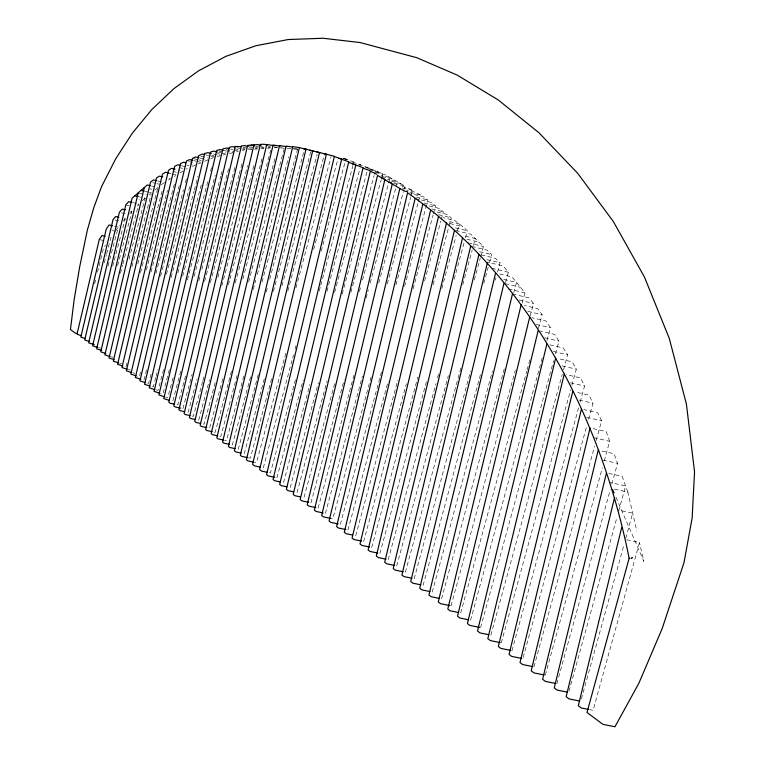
<?xml version="1.0" encoding="UTF-8"?>
<svg xmlns="http://www.w3.org/2000/svg" width="765" height="765" viewBox="0 0 765 765"><rect width="100%" height="100%" fill="white"/><g stroke="black" fill="none" stroke-linecap="round" stroke-linejoin="round"><path stroke-width="0.57" stroke-dasharray="3.83 2.87" d="M94.65 283.815L95.797 279.196M97.518 272.273L103.533 248.032L105.484 245.269M104.212 262.921L106.335 254.869M106.631 253.722L110.877 237.638L112.149 235.83M108.028 266.057L118.307 227.129L113.669 226.038M112.732 266.086L113.947 261.467M114.253 260.32L125.221 218.79L122.037 218.035M117.628 265.618L131.934 211.436L128.673 210.662M120.449 273.172L122.582 265.101M122.888 263.944L138.733 203.987L136.476 206.454M129.046 259.134L145.159 198.192L139.45 196.835M132.02 266.612L151.212 194.042M137.805 263.724L157.647 188.668M140.521 272.617L162.524 189.49M146.354 270.007L167.449 190.342M125.957 366.731L127.181 362.113M151.04 272.015L174.898 181.917M155.945 273.421L179.689 183.763M160.545 276.232L183.504 189.596M185.34 182.663L186.564 178.044M140.578 371.991L139.354 376.59L137.231 376.122M166.474 274.291L190.246 184.642M143.944 379.956L147.301 367.305M171.102 277.571L193.985 191.288M194.291 190.131L197.953 176.333M151.03 374.161L148.592 383.38L146.44 382.902M177.929 272.799L201.769 182.95M155.744 377.614L153.296 386.841L151.135 386.363M156.05 376.457L157.886 369.533M182.692 276.089L208.424 179.182M210.566 171.102L211.484 167.64M163.567 369.648L158.068 390.351L155.897 389.873M187.396 279.923L215.195 175.252M169.333 369.705L162.907 393.908L160.717 393.43M194.138 276.366L220.769 176.113M221.075 174.956L221.993 171.503M173.024 377.881L167.803 397.513L165.603 397.025M198.804 280.889L200.344 275.113M201.874 269.337L228.582 168.874M180.741 371.216L172.775 401.166L170.557 400.678M204.638 281.357L235.276 166.158M185.493 376.026L177.815 404.876L175.587 404.389M210.365 282.553L238.919 175.223M239.225 174.066L241.989 163.681M182.921 408.634L192.13 374.066M217.891 277.274L247.64 165.508M188.104 412.45L196.997 379.077M221.821 285.861L254.305 163.873M202.591 381.668L193.363 416.313L191.087 415.816M202.897 380.521L203.825 377.059M228.439 284.685L229.663 280.067M229.969 278.909L261.965 158.833M198.69 420.234L209.457 379.851M235.295 282.945L270.657 150.275M215.166 382.73L204.102 424.212L201.797 423.705M242.821 279.015L275.4 156.873M222.806 378.694L209.581 428.247L207.267 427.74M248.635 281.893L283.997 149.366M231.46 371.245L215.147 432.34L213.11 431.89M253.311 289.409L255.768 280.181M257.308 274.425L288.701 156.854M237.121 375.376L220.798 436.49L218.742 436.04M262.07 281.969L297.499 149.357L293.138 148.286M243.796 376.093L226.526 440.707L224.451 440.257M266.306 291.867L267.234 288.405M269.701 279.168L304.241 149.94M250.557 376.858L232.34 444.981L230.255 444.532M273.411 291.408L310.772 151.69M263.313 467.769L293.502 354.884M295.041 349.127L295.969 345.675M321.224 251.216L345.866 159.072L353.879 162.017L350.647 161.214M258.274 374.458L238.25 449.323L236.146 448.873M282.008 285.766L317.14 154.454M244.236 453.731L264.929 376.447M287.783 291.082L324.217 154.97M271.594 378.79L250.318 458.206L248.195 457.747M295.95 287.86L331.092 156.653M285.852 353.22L256.495 462.749L254.353 462.29M313.669 249.447L337.767 159.512M295.462 379.698L270.428 473L268.247 472.531M319.263 291.016L320.497 286.406M320.812 285.259L352.952 165.47M276.92 477.771L303.179 379.995M326.961 291.417L360.009 168.338M283.519 482.619L309.854 384.604M334.64 292.345L367.171 171.264M290.212 487.554L318.393 382.73M342.242 294.028L374.142 175.376M374.448 174.229L375.376 170.767L369.878 169.419M297.021 492.555L327.057 380.932M350.886 292.316L381.228 179.536M381.534 178.388L382.777 173.779L363.872 166.082L356.251 164.207M334.63 383.647L303.944 497.652L301.687 497.164M359.426 291.522L360.975 285.766M362.524 280.009L390.112 177.518L381.209 175.328M310.973 502.825L344.145 379.689M366.148 297.987L368.319 289.935M370.174 283.031L395.907 187.521M396.213 186.364L397.456 181.764L387.377 179.287M318.125 508.075L353.899 375.357M378.78 283.021L403.356 191.852M403.671 190.695L404.915 186.077L385.723 174.984L376.839 172.794M325.393 513.43L362.409 376.17M387.3 283.892L410.633 197.389M410.939 196.232L412.498 190.466L408.08 187.913L400.181 185.971M371.054 377.069L332.785 518.861L330.451 518.364M395.945 284.838L418.034 202.993M418.34 201.845L420.215 194.922L415.73 192.331L406.655 190.112M340.301 524.388L381.62 371.379M404.618 286.244L427.922 199.952L423.514 196.835L410.968 193.755M347.941 530.011L388.171 381.18M413.11 288.883L433.067 215.042M433.382 213.884L435.562 205.804L431.154 202.438L416.265 198.795M355.725 535.73L397.819 380.09M424.632 280.937L440.841 220.989M441.156 219.832L443.337 211.762L438.88 208.348L423.934 204.695M363.633 541.553L406.349 383.714M433.162 284.637L448.759 227.033M449.065 225.885L451.254 217.815L446.741 214.363L435.189 211.551M371.685 547.472L417.833 377.097M441.835 288.453L456.179 235.496M457.432 230.887L459.296 223.982L447.362 221.075M379.88 553.497L426.421 381.773M454.228 279.196L464.221 242.314M465.474 237.705L467.348 230.791L464.345 227.846L454.735 220.483L443.136 217.662M388.218 559.636L435.974 383.571M437.532 377.824L438.785 373.215M462.815 284.609L472.177 250.088M473.43 245.489L475.304 238.584L463.294 235.677M396.71 565.88L448.347 375.644M474.319 279.952L480.267 258.054M480.583 256.897L483.404 246.521L470.848 234.214L455.586 230.514M405.354 572.239L461.008 367.382M483.824 283.375L488.204 267.262M489.457 262.653L491.646 254.602L487.095 250.145L471.756 246.445M414.152 578.713L470.571 371.197M495.338 280.124L495.969 277.819M497.537 272.053L500.042 262.825L495.443 258.321L480.066 254.621M423.122 585.302L481.061 372.373M505.493 282.601L508.314 272.235L503.265 265.991L487.85 262.29M432.254 592.024L492.431 371.073M513.745 292.813L516.566 282.457L502.232 279.034M441.558 598.871L504.9 366.492M522.141 303.227L524.972 292.871L512.129 276.968L496.705 273.277M451.044 605.842L515.342 370.155M530.078 316.127L533.53 303.476L529.036 297.901L513.583 294.238M460.712 612.956L526.741 371.13M527.056 369.983L529.887 359.617M538.378 328.52L542.146 314.702L537.728 308.668L524.474 305.531M470.561 620.205L542.299 357.724M547.013 340.454L550.475 327.793L546.21 321.09L531.876 317.704M480.611 627.596L553.621 360.697M555.505 353.793L558.966 341.142L554.682 334.41L540.377 331.044M490.853 635.132L562.275 374.276M563.537 369.686L567.63 354.75L563.327 347.989L549.04 344.652M501.305 642.82L570.633 389.863M571.895 385.264L576.303 369.17L572.134 361.835L558.976 358.775M511.976 650.661L578.569 407.888M580.147 402.132L584.565 386.029L580.606 377.939L566.406 374.659M523.164 657.518L586.994 425.091M588.572 419.335L592.99 403.222L589.04 395.151L576.236 392.216M533.96 666.831L594.635 446.072M596.222 440.324L601.596 420.769L597.637 412.708L583.752 409.543M545.292 675.17L602.361 467.788M604.264 460.874L609.648 441.281L606.176 431.575L592.378 428.448M556.872 683.681L610.279 489.772M611.866 484.035L617.556 463.38L614.113 453.76L598.192 450.193M569.007 691.235L617.078 516.901M618.656 511.163L625.617 485.928L609.944 482.466M581.4 698.971L623.829 545.273M625.732 538.388L632.693 513.152L618.378 510.026M626.688 539.746L639.483 542.509L593.105 710.341L589.901 709.7M115.343 231.317L119.503 225.426M123.155 221.047L125.221 218.79M129.773 213.798L131.934 211.436M145.159 198.192L142.309 200.564L138.914 199.761M149.299 194.731L150.782 193.507M154.903 190.064L157.953 187.511L155.821 187.004M161.319 184.709L164.351 182.558L157.81 180.989M168.482 180.033L170.499 178.8L166.062 177.729M174.391 176.409L175.95 175.462M179.842 173.081L183.045 171.121L178.455 170.012M186.144 169.218L187.435 168.434M632.55 557.465L630.876 558.527L632.808 557.895M192.244 166.426L195.429 165.097L190.055 163.796M198.345 163.882L200.526 162.974M204.542 161.3L207.879 159.914L204.571 159.101M210.815 158.69L213.387 157.619M631.297 558.66L632.32 557.781L631.297 557.8M217.05 156.5L220.387 155.697L212.45 153.765M223.189 155.027L225.455 154.492M229.404 153.545L232.876 152.713L227.559 151.413M236.595 151.824L238.364 151.393M242.094 150.504L244.561 149.921M248.395 149.634L251.934 149.376L248.635 148.563M254.678 149.175L257.384 148.974M261.056 148.706L263.82 148.506M267.521 148.238L270.332 148.028M274.08 147.76L276.767 147.559M280.573 147.894L284.312 148.219L280.832 147.358M287.047 148.448L290.853 148.783L288.692 148.247M293.626 149.022L297.499 149.357M614.419 489.112L627.816 492.067L636.843 531.082M119.531 363.069L121.606 363.528M608.711 473.411L622.213 476.413L627.816 492.067M128.271 369.514L130.366 369.973M132.728 372.794L134.831 373.263M602.839 460.09L617.556 463.38M98.647 347.673L100.655 348.123M111.021 356.796L113.067 357.245M593.63 437.676L609.648 441.281M586.583 417.365L601.596 420.769M579.067 400.038L592.99 403.222M570.403 382.768L584.565 386.029M553.353 351.422L567.63 354.75M562.074 365.871L576.303 369.17M111.92 230.514L114.195 231.049M544.67 337.795L558.966 341.142M99.259 239.531L105.876 241.08M121.53 212.804L126.904 214.076M527.793 311.317L542.146 314.702M115.133 220.071L120.363 221.315M536.15 324.427L550.475 327.793M508.419 288.931L524.972 292.871M133.148 202.658L136.495 203.461M125.795 204.924L129.103 205.709M519.186 300.071L533.53 303.476M151.537 185.971L154.75 186.746M491.79 268.276L508.314 272.235M149.605 188.792L151.728 189.299M145.226 191.384L148.372 192.139M149.414 192.388L151.518 192.885M139.335 193.143L146.258 194.798M505.063 283.662L520.506 287.344M173.014 171.427L176.428 172.259M468.084 242.821L483.404 246.521M168.835 173.072L171.092 173.617M172.221 173.894L175.606 174.707M479.579 251.695L491.646 254.602M486.836 259.66L500.042 262.825M152.675 182.634L155.917 183.409M156.997 183.667L159.158 184.183M200.153 158.03L203.461 158.833M193.574 158.632L197.963 159.703M199.053 159.971L201.252 160.507M193.985 160.669L196.165 161.195M197.255 161.463L200.526 162.257M449.83 223.543L462.863 226.717M188.611 161.52L195.104 163.098M455.376 227.884L467.348 230.791M186.909 165.135L189.041 165.651M181.907 165.852L188.267 167.392M179.201 167.545L182.672 168.386M466.88 239.196L478.9 242.103M236.949 147.693L241.31 148.764M242.4 149.032L244.58 149.567M234.511 148.649L238.843 149.71M409.973 192.417L420.215 194.922M230.638 149.07L232.79 149.605M233.87 149.864L239.254 151.183M226.067 149.672L234.635 151.776M416.485 197.16L427.922 199.952M223.294 150.361L226.488 151.145M219.01 151.001L225.933 152.694M218.551 152.254L220.846 152.809M221.993 153.096L225.446 153.937M424.087 203.002L435.562 205.804M217.48 153.641L219.765 154.195M211.417 155.123L213.674 155.668M431.814 208.95L443.337 211.762M205.775 154.855L210.26 155.955M211.379 156.232L214.745 157.045M200.803 156.251L207.478 157.877M438.517 214.716L451.254 217.815M343.045 158.345L347.664 159.483M344.766 159.082L347.08 159.646M352.445 162.123L360.937 164.886L356.595 163.815M294.831 148.257L297.011 148.792M364.819 166.999L368.099 167.803M366.703 167.946L371.092 169.027M369.6 169.84L378.426 172.01M274.415 146.804L277.858 147.655M375.022 171.876L382.777 173.779M268.372 146.354L270.657 146.918M267.865 147.129L270.141 147.683M260.741 146.574L264.126 147.406M381.993 176.533L393.153 179.278M255.74 146.23L260.234 147.339M261.362 147.616L263.609 148.161M255.462 147.339L257.7 147.884M391.575 181.353L400.554 183.562M249.39 146.727L253.837 147.817M254.955 148.094L257.174 148.639M249.151 147.817L251.36 148.362M393.659 183.313L404.915 186.077M243.127 147.215L247.535 148.295M242.916 148.295L245.106 148.831M402.314 187.961L412.498 190.466M343.571 158.498L345.866 159.072M615.968 497.317L643.862 561.405L639.483 542.509"/><path stroke-width="1.15" d="M138.178 192.866L100.751 351.833L105.828 353.487M144.308 187.521L104.882 354.893L109.997 356.567M253.961 144.901L189.376 417.518L190.676 418.484L195.257 419.478M305.981 149.242L234.31 450.815L235.773 451.905L241.061 453.043M312.675 150.887L240.306 455.261L241.797 456.37L247.124 457.518M319.474 152.551L246.407 459.775L247.917 460.903L253.282 462.06M235.094 448.644L229.844 447.506L228.4 446.435L299.383 147.626L326.387 154.243L252.593 464.365L254.668 465.904L260.071 467.061M341.63 159.455L266.545 474.711L268.142 475.887L274.721 477.303M355.754 165.24L279.665 484.427L281.31 485.641L286.875 486.836M370.327 171.236L293.205 494.458L294.898 495.72L300.549 496.925M384.843 179.698L307.195 504.833L308.945 506.124L315.83 507.587M392.282 184.03L314.358 510.14L316.146 511.46L323.079 512.933M399.846 188.439L321.654 515.543L323.461 516.882L330.451 518.364M415.118 198.508L336.6 526.626L338.474 528.013L345.837 529.571M422.777 204.418L344.269 532.306L346.182 533.721L352.541 535.06M430.571 210.423L352.072 538.091L354.013 539.526L361.491 541.104M438.498 216.533L360.009 543.972L361.988 545.435L369.524 547.023M446.569 222.749L368.089 549.959L370.097 551.45L377.7 553.047M454.496 230.246L376.313 556.059L378.359 557.57L386.029 559.177M462.509 238.144L384.69 562.265L386.774 563.805L394.501 565.421M470.666 246.177L393.21 568.577L395.333 570.154L403.126 571.771M478.966 254.363L401.893 575.012L404.054 576.609L411.905 578.244M487.391 262.825L410.738 581.563L412.937 583.198L420.855 584.833M495.605 273.019L419.736 588.237L421.984 589.901L429.968 591.555M503.963 283.394L428.916 595.036L431.202 596.729L439.253 598.393M512.483 293.97L438.269 601.969L440.592 603.69L449.877 605.603M521.166 304.747L447.802 609.036L450.174 610.795L458.598 612.526M529.667 317.188L457.518 616.236L459.937 618.024L468.438 619.765M538.168 330.528L467.415 623.571L469.882 625.407L479.54 627.377M546.841 344.135L477.523 631.058L480.038 632.923L488.692 634.692M555.686 358.01L487.821 638.698L490.394 640.601L500.214 642.6M564.226 374.161L498.34 646.492L500.96 648.424L510.867 650.441M572.746 391.412L509.06 654.438L511.737 656.418L521.74 658.435M581.438 409.017L520.009 662.547L522.734 664.575L532.832 666.602M590.083 427.931L531.187 670.828L533.97 672.894L544.164 674.94M598.192 450.193L542.595 679.291L545.435 681.395L555.725 683.461M606.463 472.913L554.252 687.926L557.149 690.078L567.534 692.153M614.448 498.034L566.148 696.743L569.122 698.942L579.602 701.027M621.61 527.774L578.311 705.76L581.343 708.008L588.83 709.49M338.216 523.948L330.901 522.399L329.065 521.042L407.544 192.923L408.873 193.688C529.036 278.068 600.86 416.629 629.136 558.23L586.994 712.521L603.011 724.388L614.964 726.75L638.823 683.346L662.117 628.734L683.948 562.849L692.134 518.039L694.553 471.823L686.415 404.102L669.289 338.426L644.436 277.007L613.358 221.563L577.652 173.244L538.856 132.67L498.359 100.043L457.346 75.18L416.762 57.691L360.076 42.544L323.069 38.25L288.214 39.531L255.749 45.766L225.828 56.381L198.518 70.839L173.846 88.692L151.833 109.529L132.441 133.014L115.668 158.852L101.496 186.784L93.713 207.889L87.334 230.198L79.665 266.899L74.1 300.033L70.447 329.552L75.209 333.081L77.485 333.597M629.748 558.412L629.136 558.23M293.655 491.838L288.051 490.642L286.378 489.399L362.983 168.204L369.495 170.509M308.697 502.337L301.859 500.884L300.138 499.602L377.528 175.434L404.283 191.02L407.697 191.852M267.157 472.292L261.707 471.125L259.603 469.557L334.353 156.509L348.993 161.941M280.2 481.912L274.673 480.726L273.057 479.531L348.639 162.333L363.279 167.793M223.418 440.028L218.235 438.909L216.839 437.867L286.091 146.096L292.154 146.966M229.213 444.302L223.992 443.174L222.577 442.113L292.737 146.651L299.029 147.54M189.95 415.567L185.398 414.573L184.116 413.616L247.64 145.417L257.633 144.604L261.047 145.446M200.64 423.456L196.031 422.452L194.712 421.467L260.377 144.384L264.088 144.26L267.53 145.111M206.101 427.482L201.463 426.468L200.124 425.474L266.746 144.48L273.889 145.646M212.087 431.67L206.971 430.552L205.613 429.548L273.095 145.015L280.067 146.125M217.709 435.821L212.565 434.702L211.178 433.678L279.55 145.551L286.607 146.679M150.055 386.124L144.585 384.317L198.575 155.706L202.409 154.042L204.657 154.587M154.807 389.634L149.29 387.807L204.657 153.469L207.908 152.656L211.312 153.488M159.617 393.181L154.061 391.345L210.643 151.967L213.961 151.126L217.403 151.967M164.504 396.786L158.9 394.931L216.705 150.437L220.1 149.586L223.294 150.361M169.457 400.439L163.806 398.565L222.854 148.888L226.325 148.018L229.557 148.812M174.468 404.14L170.012 403.165L168.778 402.247L229.089 147.32L232.589 146.622L234.769 147.157M180.683 408.147L175.07 406.913L173.818 405.986L235.247 146.411L240.918 146.67M184.719 411.704L180.196 410.709L178.934 409.772L241.396 145.914L244.934 145.627L248.271 146.45M114.224 359.684L109.07 358.001L150.514 182.108L153.449 179.938L156.72 180.722M118.499 362.839L113.306 361.137L156.471 177.996L159.407 176.122L162.735 176.925M122.83 366.033L117.6 364.322L162.429 174.191L165.45 172.259L168.835 173.072M127.219 369.275L121.951 367.544L168.463 170.327L171.57 168.348L175.013 169.18M131.666 372.555L126.359 370.815L174.583 166.426L177.671 164.819L180.846 165.594M136.18 375.883L130.825 374.123L180.511 163.586L183.61 162.228L185.761 162.754M140.741 379.249L135.348 377.48L186.45 160.994L189.624 159.608L192.895 160.401M145.369 382.663L139.938 380.874L192.474 158.365L195.725 156.949L199.043 157.753M81.367 335.692L76.997 334.228L99.259 239.531L101.936 235.543L105.293 236.328M85.24 338.551L80.832 337.069L106.211 229.175L109.041 224.948L112.512 225.771M89.161 341.448L84.714 339.956L113.038 219.584L115.687 216.533L118.862 217.289M94.286 344.632L88.654 342.863L119.378 212.297L122.142 209.113L125.403 209.887M97.643 347.444L92.632 345.818L125.795 204.924L128.683 201.597L132.039 202.4M101.707 350.447L96.667 348.811L132.135 198.145L147.263 184.948L150.466 185.723M141.037 190.38L144.174 191.135M134.889 195.744L138.312 196.557M303.236 148.573L306.583 149.395M309.901 150.198L313.277 151.03M316.662 151.862L320.066 152.704M323.528 153.545L325.814 154.109M334.343 156.232L326.387 154.243M338.78 158.288L342.022 159.091M352.799 164.035L354.989 164.571M376.753 174.229L370.174 171.15M251.236 145.12L254.611 145.952M381.783 177.91L384.02 178.465M389.156 182.204L391.403 182.759M612.66 489.705L614.075 492.966"/></g></svg>
